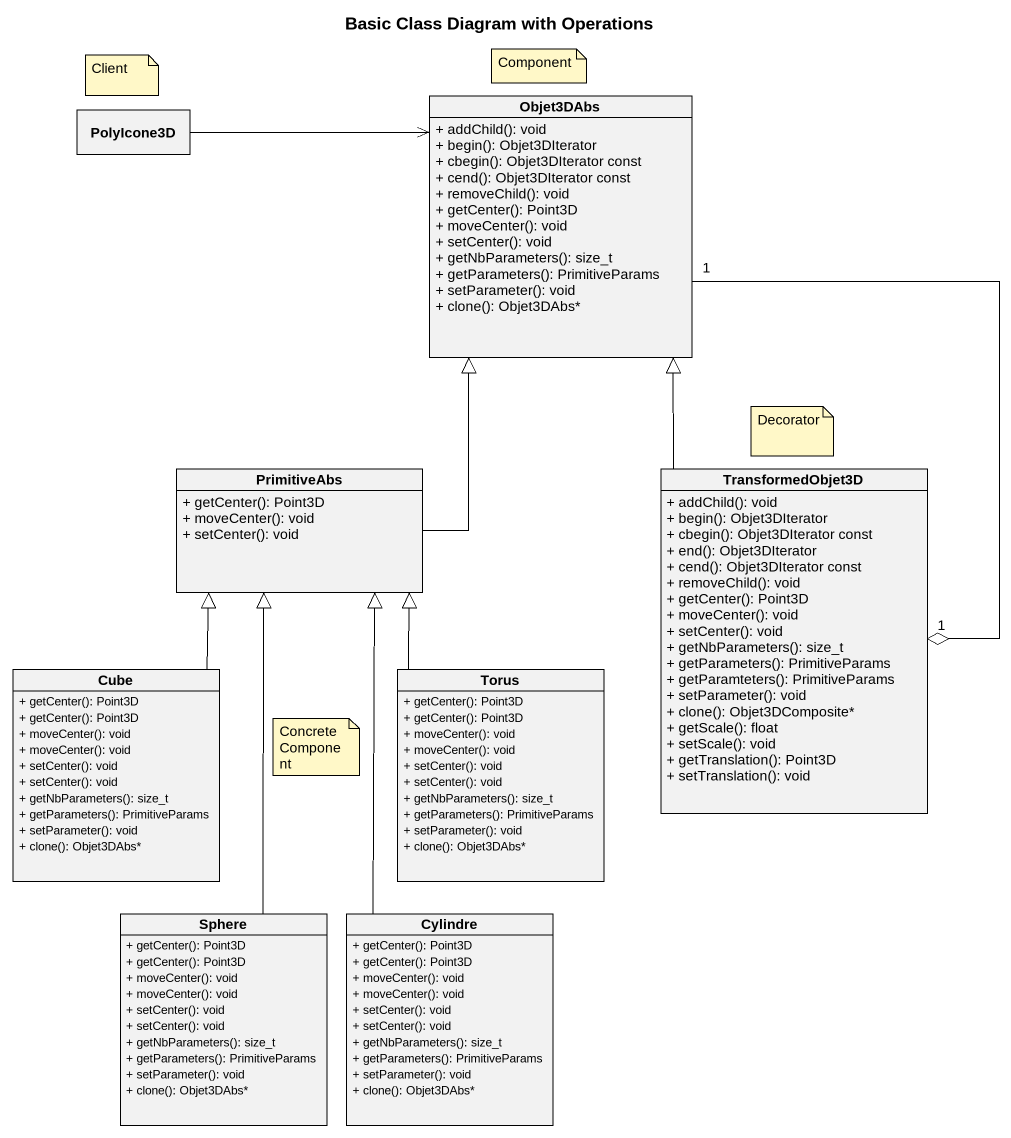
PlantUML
@startuml
title Basic Class Diagram with Operations
hide circle
hide empty members
skinparam classAttributeIconSize 0
class PolyIcone3D
class Objet3DAbs {
  + addChild(): void
  + begin(): Objet3DIterator
  + cbegin(): Objet3DIterator const
  + cend(): Objet3DIterator const
  + removeChild(): void
  + getCenter(): Point3D
  + moveCenter(): void
  + setCenter(): void
  + getNbParameters(): size_t
  + getParameters(): PrimitiveParams
  + setParameter(): void
  + clone(): Objet3DAbs*
}
class PrimitiveAbs {
  + getCenter(): Point3D
  + moveCenter(): void
  + setCenter(): void
}
class TransformedObjet3D {
  + addChild(): void
  + begin(): Objet3DIterator
  + cbegin(): Objet3DIterator const
  + end(): Objet3DIterator
  + cend(): Objet3DIterator const
  + removeChild(): void
  + getCenter(): Point3D
  + moveCenter(): void
  + setCenter(): void
  + getNbParameters(): size_t
  + getParameters(): PrimitiveParams
  + getParamteters(): PrimitiveParams
  + setParameter(): void
  + clone(): Objet3DComposite*
  + getScale(): float
  + setScale(): void
  + getTranslation(): Point3D
  + setTranslation(): void
}
class Cube {
  + getCenter(): Point3D
  + getCenter(): Point3D
  + moveCenter(): void
  + moveCenter(): void
  + setCenter(): void
  + setCenter(): void
  + getNbParameters(): size_t
  + getParameters(): PrimitiveParams
  + setParameter(): void
  + clone(): Objet3DAbs*
}
class Torus {
  + getCenter(): Point3D
  + getCenter(): Point3D
  + moveCenter(): void
  + moveCenter(): void
  + setCenter(): void
  + setCenter(): void
  + getNbParameters(): size_t
  + getParameters(): PrimitiveParams
  + setParameter(): void
  + clone(): Objet3DAbs*
}
class Sphere {
  + getCenter(): Point3D
  + getCenter(): Point3D
  + moveCenter(): void
  + moveCenter(): void
  + setCenter(): void
  + setCenter(): void
  + getNbParameters(): size_t
  + getParameters(): PrimitiveParams
  + setParameter(): void
  + clone(): Objet3DAbs*
}
class Cylindre {
  + getCenter(): Point3D
  + getCenter(): Point3D
  + moveCenter(): void
  + moveCenter(): void
  + setCenter(): void
  + setCenter(): void
  + getNbParameters(): size_t
  + getParameters(): PrimitiveParams
  + setParameter(): void
  + clone(): Objet3DAbs*
}
PolyIcone3D -right-> Objet3DAbs
Objet3DAbs "1" --o "1" TransformedObjet3D
PrimitiveAbs -up-|> Objet3DAbs
TransformedObjet3D -up-|> Objet3DAbs
Cube -up-|> PrimitiveAbs
Torus -up-|> PrimitiveAbs
Sphere -up-|> PrimitiveAbs
Cylindre -up-|> PrimitiveAbs
note as N1
  Client
end note
note as N2
  Component
end note
note as N3
  Decorator
end note
note as N4
  Concrete Component
end note
@enduml
